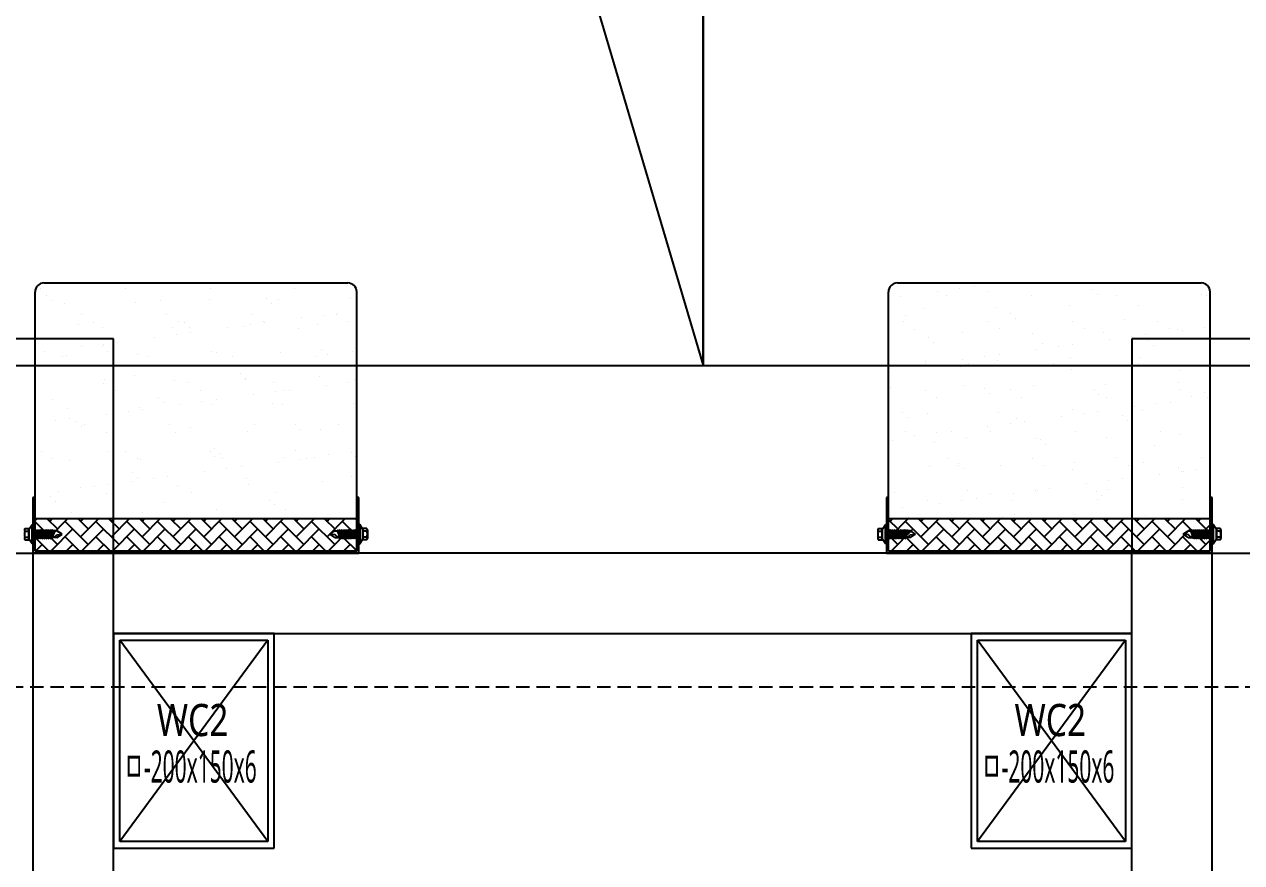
# Model space of a CAD drawing. Header units: millimetres. Extents: x 13515 to 183937, y -33900 to -660.
# Drawn here: x 120909.35 to 120927.12, y -19623.34 to -19611.1 of the extents above; entities that cross this region are included whole.
import ezdxf
from ezdxf.enums import TextEntityAlignment as Align

# ---------------------------------------------------------------- set-up
doc = ezdxf.new("R2010")
doc.units = ezdxf.units.MM
doc.header["$LTSCALE"] = 100
doc.header["$MEASUREMENT"] = 0
doc.header["$PDSIZE"] = -10
doc.linetypes.add('HIDDEN2', pattern=[0.1875, 0.125, -0.0625])
doc.layers.get('0').update_dxf_attribs({"linetype": 'CONTINUOUS'})
doc.layers.get('Defpoints').update_dxf_attribs({"color": 171, "linetype": 'CONTINUOUS'})
for name, color, linetype in [('ELE7 (0.07)', 8, 'CONTINUOUS'), ('ELE9', 9, 'CONTINUOUS'), ('FIN(패널-T75 글라스울)', 6, 'CONTINUOUS'), ('h COLUMN', 252, 'CONTINUOUS'), ('OVERHEAD DOOR - ELE', 9, 'CONTINUOUS'), ('OVERHEAD DOOR - ETC', 252, 'CONTINUOUS'), ('주차-화물', 251, 'CONTINUOUS')]:
    doc.layers.add(name, color=color, linetype=linetype)
doc.styles.add('TE', font='malgun_0.ttf')

# ---------------------------------------------------------------- blocks, each defined once
blk = doc.blocks.new('*U142')
at = {"color": 0, "linetype": 'ByBlock'}
for p, q in [((100, 75), (-100, 75)), ((-100, 75), (-100, -75)), ((-94, 69), (94, 69)), ((-94, -69), (-94, 69)), ((94, 69), (94, -69)), ((100, -75), (100, 75)), ((-100, -75), (100, -75)), ((94, -69), (-94, -69))]:
    blk.add_line(p, q, dxfattribs=at)
at = {"layer": 'Defpoints'}
blk.add_point((0, 0), dxfattribs=at)
blk = doc.blocks.new('WC2')
at = {"layer": 'h COLUMN', "ltscale": 0.1}
for p, q in [((69, -94), (-69, 94)), ((69, 94), (-69, -94))]:
    blk.add_line(p, q, dxfattribs=at)
at = {"layer": 'h COLUMN', "ltscale": 0.1, "rotation": 90}
blk.add_blockref('*U142', (0, 0), dxfattribs=at)
at = {"layer": 'Defpoints', "style": 'TE'}
for s, width, p in [('WC2', 0.8, (-34.4, 19.4)), ('ㅁ-200x150x6', 0.5, (-65.3, -24))]:
    blk.add_text(s, height=30, dxfattribs=dict(at, width=width)).set_placement(p, align=Align.MIDDLE_LEFT)
blk = doc.blocks.new('지상1층 WC 배치')
at = {"ltscale": 10000}
for p in [(163100, -26650), (163900, -26650)]:
    blk.add_blockref('WC2', p, dxfattribs=at)
blk = doc.blocks.new('A$C9dd89177')
at = {"layer": '주차-화물', "ltscale": 0.1}
blk.add_lwpolyline([(0, 0), (11000, 0), (11000, 3250), (0, 3250), (0, 0), (11000, 3250)], dxfattribs=at)
blk = doc.blocks.new('A$Ca9da7916')
at = {"layer": 'ELE7 (0.07)', "ltscale": 0.002}
for p, q in [((227, 4275), (227, 6725)), ((227, 875), (227, 3325))]:
    blk.add_line(p, q, dxfattribs=at)
at = {"layer": 'FIN(패널-T75 글라스울)'}
for p, q in [((702, 4275), (227, 4275)), ((302, 3325), (302, 4275)), ((702, 3325), (227, 3325))]:
    blk.add_line(p, q, dxfattribs=at)
blk.add_lwpolyline([(702, 4350), (227, 4350), (227, 3250), (702, 3250)], dxfattribs=at)
at = {"layer": 'OVERHEAD DOOR - ELE', "ltscale": 0.002}
for p, q in [((27, 6725), (27, 4275)), ((27, 4275), (227, 4275)), ((27, 3325), (27, 875)), ((227, 3325), (27, 3325))]:
    blk.add_line(p, q, dxfattribs=at)
at = {"layer": 'OVERHEAD DOOR - ETC', "ltscale": 0.002}
for p, q in [((227, 4350), (175, 4350)), ((175, 4350), (175, 4348)), ((227, 4046), (227, 4350)), ((-13.9, 4339.6), (-13.9, 4339.6)), ((-13.6, 4344.7), (-13.6, 4344.7)), ((-5, 4347.9), (-5, 4347.9)), ((16.2, 4343.1), (16.2, 4343.1)), ((76.7, 4342.5), (76.7, 4342.5)), ((81, 4347.2), (81, 4347.2)), ((81.6, 4345.9), (81.6, 4345.9)), ((138, 4340.1), (138, 4340.1)), ((175, 4348), (225, 4348)), ((195, 4334.6), (204.4, 4344.1)), ((195, 4339.1), (197.3, 4336.9)), ((197.3, 4322.5), (218.8, 4344.1)), ((200.5, 4348), (211.6, 4336.9)), ((214.9, 4348), (225, 4337.9)), ((225, 4348), (225, 4048)), ((81.3, 4330.3), (81.3, 4330.3)), ((148.8, 4334.8), (148.8, 4334.8)), ((204.4, 4329.7), (225, 4309.1)), ((211.6, 4322.5), (225, 4335.9)), ((218.8, 4329.7), (225, 4323.5)), ((18.5, 4317.2), (18.5, 4317.2)), ((18.9, 4322.5), (18.9, 4322.5)), ((56.4, 4320.4), (56.4, 4320.4)), ((67.5, 4318.8), (67.5, 4318.8)), ((74.4, 4319.6), (74.4, 4319.6)), ((116.4, 4320.4), (116.4, 4320.4)), ((146.7, 4318.2), (146.7, 4318.2)), ((150.5, 4321.6), (150.5, 4321.6)), ((151, 4322.9), (151, 4322.9)), ((165.4, 4322), (165.4, 4322)), ((177.1, 4322), (177.1, 4322)), ((195, 4324.8), (211.6, 4308.1)), ((195, 4305.9), (204.4, 4315.3)), ((197.3, 4293.8), (218.8, 4315.3)), ((17.7, 4309.8), (17.7, 4309.8)), ((86.1, 4311.4), (86.1, 4311.4)), ((195, 4310.4), (197.3, 4308.1)), ((211.6, 4293.8), (225, 4307.1)), ((10.8, 4299), (10.8, 4299)), ((33.2, 4295.1), (33.2, 4295.1)), ((87.8, 4298.2), (87.8, 4298.2)), ((113.5, 4301.5), (113.5, 4301.5)), ((126.4, 4296.1), (126.4, 4296.1)), ((153.2, 4300.9), (153.2, 4300.9)), ((195, 4296), (211.6, 4279.4)), ((204.4, 4301), (225, 4280.4)), ((218.8, 4301), (225, 4294.8)), ((-4.1, 4281.4), (-4.1, 4281.4)), ((23.4, 4288), (23.4, 4288)), ((29, 4290.4), (29, 4290.4)), ((44.8, 4283), (44.8, 4283)), ((49.9, 4281), (49.9, 4281)), ((93.8, 4284.6), (93.8, 4284.6)), ((142.7, 4286.2), (142.7, 4286.2)), ((191.6, 4287.8), (191.6, 4287.8)), ((195, 4277.1), (204.4, 4286.6)), ((195, 4281.7), (197.3, 4279.4)), ((197.3, 4265), (218.8, 4286.6)), ((25.2, 4274.7), (25.2, 4274.7)), ((90.6, 4277.5), (90.6, 4277.5)), ((103.2, 4270.8), (103.2, 4270.8)), ((145, 4271.7), (145, 4271.7)), ((204.4, 4272.2), (225, 4251.7)), ((211.6, 4265), (225, 4278.4)), ((218.8, 4272.2), (225, 4266)), ((-13.7, 4260.5), (-13.7, 4260.5)), ((8.7, 4268.3), (8.7, 4268.3)), ((99, 4266.1), (99, 4266.1)), ((138.2, 4261), (138.2, 4261)), ((157.8, 4266.4), (157.8, 4266.4)), ((195, 4267.3), (211.6, 4250.7)), ((195, 4248.4), (204.4, 4257.8)), ((197.3, 4236.3), (218.8, 4257.8)), ((21, 4248.6), (21, 4248.6)), ((27.9, 4254.1), (27.9, 4254.1)), ((69.9, 4250.2), (69.9, 4250.2)), ((81.4, 4251.2), (81.4, 4251.2)), ((118.9, 4251.8), (118.9, 4251.8)), ((159.5, 4253.2), (159.5, 4253.2)), ((167.8, 4253.4), (167.8, 4253.4)), ((173.2, 4246.5), (173.2, 4246.5)), ((195, 4252.9), (197.3, 4250.7)), ((211.6, 4236.3), (225, 4249.7)), ((-18.7, 4238.4), (-18.7, 4238.4)), ((-14.5, 4243), (-14.5, 4243)), ((74.6, 4240.5), (74.6, 4240.5)), ((78.7, 4244), (78.7, 4244)), ((95.1, 4243), (95.1, 4243)), ((169, 4241.8), (169, 4241.8)), ((177.2, 4242.9), (177.2, 4242.9)), ((195, 4238.6), (211.6, 4221.9)), ((204.4, 4243.5), (225, 4222.9)), ((218.8, 4243.5), (225, 4237.3)), ((17.8, 4230.7), (17.8, 4230.7)), ((96.9, 4229.8), (96.9, 4229.8)), ((162.3, 4232.6), (162.3, 4232.6)), ((195, 4219.7), (204.4, 4229.1)), ((195, 4224.2), (197.3, 4221.9)), ((197.3, 4207.6), (218.8, 4229.1)), ((-4.4, 4216.4), (-4.4, 4216.4)), ((11, 4219.9), (11, 4219.9)), ((32.4, 4219.6), (32.4, 4219.6)), ((44.5, 4218), (44.5, 4218)), ((51.3, 4214.1), (51.3, 4214.1)), ((55.5, 4218.7), (55.5, 4218.7)), ((93.4, 4219.6), (93.4, 4219.6)), ((113.6, 4222.4), (113.6, 4222.4)), ((142.4, 4221.2), (142.4, 4221.2)), ((148.7, 4219.7), (148.7, 4219.7)), ((191.3, 4222.8), (191.3, 4222.8)), ((204.4, 4214.7), (225, 4194.2)), ((211.6, 4207.6), (225, 4220.9)), ((218.8, 4214.7), (225, 4208.6)), ((34.2, 4206.4), (34.2, 4206.4)), ((50, 4201.9), (50, 4201.9)), ((99.6, 4209.1), (99.6, 4209.1)), ((195, 4209.8), (211.6, 4193.2)), ((31, 4192), (31, 4192)), ((121.2, 4189.8), (121.2, 4189.8)), ((125.5, 4194.4), (125.5, 4194.4)), ((145.2, 4192.6), (145.2, 4192.6)), ((166.8, 4198.1), (166.8, 4198.1)), ((195, 4190.9), (204.4, 4200.4)), ((195, 4195.5), (197.3, 4193.2)), ((197.3, 4178.8), (218.8, 4200.4)), ((211.6, 4178.8), (225, 4192.2)), ((-13.6, 4181.4), (-13.6, 4181.4)), ((21.8, 4182.1), (21.8, 4182.1)), ((36.9, 4185.7), (36.9, 4185.7)), ((70.8, 4183.7), (70.8, 4183.7)), ((119.7, 4185.3), (119.7, 4185.3)), ((138.3, 4181.9), (138.3, 4181.9)), ((168.5, 4184.8), (168.5, 4184.8)), ((168.7, 4186.9), (168.7, 4186.9)), ((195, 4181.1), (211.6, 4164.5)), ((204.4, 4186), (225, 4165.5)), ((218.8, 4186), (225, 4179.8)), ((81.6, 4172.1), (81.6, 4172.1)), ((101, 4167.7), (101, 4167.7)), ((104.1, 4174.6), (104.1, 4174.6)), ((195, 4162.2), (204.4, 4171.6)), ((197.3, 4150.1), (218.8, 4171.6)), ((3.5, 4162), (3.5, 4162)), ((7.8, 4166.7), (7.8, 4166.7)), ((74.7, 4161.4), (74.7, 4161.4)), ((105.9, 4161.4), (105.9, 4161.4)), ((171.3, 4164.2), (171.3, 4164.2)), ((177.4, 4163.8), (177.4, 4163.8)), ((191.2, 4165.5), (191.2, 4165.5)), ((195, 4166.7), (197.3, 4164.5)), ((204.4, 4157.3), (225, 4136.7)), ((211.6, 4150.1), (225, 4163.5)), ((218.8, 4157.3), (225, 4151.1)), ((-2, 4147.8), (-2, 4147.8)), ((17.9, 4151.6), (17.9, 4151.6)), ((41.4, 4151.2), (41.4, 4151.2)), ((47, 4149.4), (47, 4149.4)), ((95.9, 4151), (95.9, 4151)), ((144.9, 4152.6), (144.9, 4152.6)), ((193.8, 4154.2), (193.8, 4154.2)), ((195, 4152.3), (211.6, 4135.7)), ((-16.7, 4139.9), (-16.7, 4139.9)), ((11.1, 4140.8), (11.1, 4140.8)), ((43.2, 4138), (43.2, 4138)), ((73.5, 4137.7), (73.5, 4137.7)), ((77.8, 4142.4), (77.8, 4142.4)), ((108.6, 4140.8), (108.6, 4140.8)), ((113.8, 4143.3), (113.8, 4143.3)), ((171, 4143.4), (171, 4143.4)), ((195, 4133.5), (204.4, 4142.9)), ((195, 4138), (197.3, 4135.7)), ((197.3, 4121.3), (218.8, 4142.9)), ((211.6, 4121.3), (225, 4134.7)), ((-21.3, 4127.8), (-21.3, 4127.8)), ((50.2, 4122.8), (50.2, 4122.8)), ((168.4, 4122), (168.4, 4122)), ((175.8, 4129.7), (175.8, 4129.7)), ((195, 4123.6), (211.6, 4107)), ((204.4, 4128.5), (225, 4108)), ((218.8, 4128.5), (225, 4122.3)), ((-19.5, 4114.6), (-19.5, 4114.6)), ((21.5, 4117.2), (21.5, 4117.2)), ((45.9, 4117.4), (45.9, 4117.4)), ((53.3, 4115.6), (53.3, 4115.6)), ((70.5, 4118.8), (70.5, 4118.8)), ((119.4, 4120.4), (119.4, 4120.4)), ((143.5, 4113.4), (143.5, 4113.4)), ((145.3, 4113.5), (145.3, 4113.5)), ((147.8, 4118.1), (147.8, 4118.1)), ((177.5, 4116.5), (177.5, 4116.5)), ((195, 4104.7), (204.4, 4114.2)), ((197.3, 4092.6), (218.8, 4114.2)), ((-13.4, 4102.3), (-13.4, 4102.3)), ((113.1, 4106.3), (113.1, 4106.3)), ((138.5, 4102.8), (138.5, 4102.8)), ((195, 4109.2), (197.3, 4107)), ((204.4, 4099.8), (225, 4079.2)), ((211.6, 4092.6), (225, 4106)), ((218.8, 4099.8), (225, 4093.6)), ((-16.8, 4093.9), (-16.8, 4093.9)), ((30.1, 4090.3), (30.1, 4090.3)), ((81.7, 4093), (81.7, 4093)), ((114.9, 4093), (114.9, 4093)), ((123.3, 4091.3), (123.3, 4091.3)), ((180.3, 4095.8), (180.3, 4095.8)), ((194.6, 4087.7), (194.6, 4087.7)), ((195, 4094.9), (211.6, 4078.2)), ((-1.1, 4081.3), (-1.1, 4081.3)), ((25.8, 4085.6), (25.8, 4085.6)), ((47.8, 4082.9), (47.8, 4082.9)), ((50.4, 4082.9), (50.4, 4082.9)), ((74.9, 4082.3), (74.9, 4082.3)), ((96.8, 4084.5), (96.8, 4084.5)), ((145.7, 4086.1), (145.7, 4086.1)), ((177.5, 4084.7), (177.5, 4084.7)), ((195, 4076), (204.4, 4085.4)), ((195, 4080.5), (197.3, 4078.2)), ((197.3, 4063.9), (218.8, 4085.4)), ((211.6, 4063.9), (225, 4077.2)), ((18.1, 4072.5), (18.1, 4072.5)), ((52.2, 4069.6), (52.2, 4069.6)), ((100.1, 4066), (100.1, 4066)), ((117.6, 4072.4), (117.6, 4072.4)), ((193.3, 4067), (193.3, 4067)), ((195, 4066.1), (211.6, 4049.5)), ((204.4, 4071.1), (225, 4050.5)), ((218.8, 4071.1), (225, 4064.9)), ((-12.2, 4059.4), (-12.2, 4059.4)), ((5.6, 4063.5), (5.6, 4063.5)), ((11.3, 4061.7), (11.3, 4061.7)), ((95.8, 4061.4), (95.8, 4061.4)), ((113.9, 4064.2), (113.9, 4064.2)), ((184.8, 4061.3), (184.8, 4061.3)), ((195.8, 4048), (204.4, 4056.7)), ((210.1, 4048), (218.8, 4056.7)), ((24, 4048.6), (24, 4048.6)), ((54.9, 4049), (54.9, 4049)), ((72.9, 4050.2), (72.9, 4050.2)), ((121.9, 4051.8), (121.9, 4051.8)), ((170.8, 4053.4), (170.8, 4053.4)), ((175, 4048), (175, 4046)), ((225, 4048), (175, 4048)), ((175, 4046), (227, 4046)), ((186.5, 4048.1), (186.5, 4048.1)), ((195, 4051.8), (197.3, 4049.5)), ((224.5, 4048), (225, 4048.5)), ((227, 3554), (175, 3554)), ((175, 3554), (175, 3552)), ((227, 3250), (227, 3554)), ((-10.2, 3546), (-10.2, 3546)), ((11.1, 3543.7), (11.1, 3543.7)), ((38.8, 3547.6), (38.8, 3547.6)), ((64.9, 3549.5), (64.9, 3549.5)), ((67.6, 3544.3), (67.6, 3544.3)), ((87.7, 3549.2), (87.7, 3549.2)), ((133, 3547.1), (133, 3547.1)), ((136.6, 3550.8), (136.6, 3550.8)), ((155.1, 3547.4), (155.1, 3547.4)), ((175, 3552), (225, 3552)), ((195, 3550.8), (196.2, 3552)), ((197.3, 3538.7), (210.6, 3552)), ((204.4, 3545.9), (225, 3525.3)), ((211.6, 3538.7), (224.9, 3552)), ((218.8, 3545.9), (225, 3539.7)), ((225, 3552), (225, 3252)), ((3.1, 3534.2), (3.1, 3534.2)), ((4.2, 3532.9), (4.2, 3532.9)), ((106.9, 3535.4), (106.9, 3535.4)), ((195, 3540.9), (211.6, 3524.3)), ((195, 3522.1), (204.4, 3531.5)), ((197.3, 3509.9), (218.8, 3531.5)), ((4.9, 3520.9), (4.9, 3520.9)), ((41.7, 3524.3), (41.7, 3524.3)), ((70.3, 3523.7), (70.3, 3523.7)), ((134.8, 3525.3), (134.8, 3525.3)), ((160.1, 3520.1), (160.1, 3520.1)), ((195, 3526.6), (197.3, 3524.3)), ((211.6, 3509.9), (225, 3523.3)), ((13.3, 3515.3), (13.3, 3515.3)), ((37.4, 3519.6), (37.4, 3519.6)), ((43.3, 3514.9), (43.3, 3514.9)), ((62.3, 3516.9), (62.3, 3516.9)), ((111.2, 3518.5), (111.2, 3518.5)), ((137.5, 3512.6), (137.5, 3512.6)), ((195, 3512.2), (211.6, 3495.6)), ((204.4, 3517.1), (225, 3496.6)), ((218.8, 3517.1), (225, 3510.9)), ((7.6, 3500.3), (7.6, 3500.3)), ((17.1, 3497.5), (17.1, 3497.5)), ((111.7, 3500), (111.7, 3500)), ((138.4, 3505.6), (138.4, 3505.6)), ((139.2, 3499.4), (139.2, 3499.4)), ((195, 3493.3), (204.4, 3502.8)), ((195, 3497.8), (197.3, 3495.6)), ((197.3, 3481.2), (218.8, 3502.8)), ((-20.3, 3494.4), (-20.3, 3494.4)), ((74.8, 3489.2), (74.8, 3489.2)), ((107.4, 3495.3), (107.4, 3495.3)), ((131.6, 3494.9), (131.6, 3494.9)), ((186.4, 3485.9), (186.4, 3485.9)), ((204.4, 3488.4), (225, 3467.8)), ((211.6, 3481.2), (225, 3494.6)), ((218.8, 3488.4), (225, 3482.2)), ((-9.3, 3479.5), (-9.3, 3479.5)), ((39.6, 3481.1), (39.6, 3481.1)), ((74.8, 3485.1), (74.8, 3485.1)), ((76.6, 3476), (76.6, 3476)), ((88.6, 3482.7), (88.6, 3482.7)), ((137.5, 3484.3), (137.5, 3484.3)), ((142, 3478.7), (142, 3478.7)), ((170.6, 3476.8), (170.6, 3476.8)), ((181.7, 3475.7), (181.7, 3475.7)), ((195, 3483.5), (211.6, 3466.8)), ((-10.3, 3467.5), (-10.3, 3467.5)), ((-6, 3472.2), (-6, 3472.2)), ((11.2, 3464.6), (11.2, 3464.6)), ((12.1, 3465.8), (12.1, 3465.8)), ((68, 3474.4), (68, 3474.4)), ((87.1, 3473.2), (87.1, 3473.2)), ((177.4, 3471), (177.4, 3471)), ((195, 3464.6), (204.4, 3474)), ((195, 3469.1), (197.3, 3466.8)), ((197.3, 3452.5), (218.8, 3474)), ((211.6, 3452.5), (225, 3465.8)), ((4.4, 3453.8), (4.4, 3453.8)), ((13.9, 3452.6), (13.9, 3452.6)), ((79.3, 3455.3), (79.3, 3455.3)), ((107, 3456.3), (107, 3456.3)), ((195, 3454.7), (211.6, 3438.1)), ((204.4, 3459.7), (225, 3439.1)), ((218.8, 3459.7), (225, 3453.5)), ((15.8, 3446.7), (15.8, 3446.7)), ((59.7, 3443.2), (59.7, 3443.2)), ((64, 3447.9), (64, 3447.9)), ((64.7, 3448.3), (64.7, 3448.3)), ((113.7, 3449.9), (113.7, 3449.9)), ((146.5, 3444.2), (146.5, 3444.2)), ((157.1, 3448.9), (157.1, 3448.9)), ((162.6, 3451.5), (162.6, 3451.5)), ((195, 3435.8), (204.4, 3445.3)), ((195, 3440.4), (197.3, 3438.1)), ((197.3, 3423.7), (218.8, 3445.3)), ((16.6, 3431.9), (16.6, 3431.9)), ((43.4, 3435.8), (43.4, 3435.8)), ((148.2, 3431), (148.2, 3431)), ((204.4, 3430.9), (225, 3410.4)), ((211.6, 3423.7), (225, 3437.1)), ((218.8, 3430.9), (225, 3424.7)), ((39.4, 3421.1), (39.4, 3421.1)), ((83.8, 3420.8), (83.8, 3420.8)), ((88.2, 3417.7), (88.2, 3417.7)), ((129.7, 3418.9), (129.7, 3418.9)), ((134, 3423.6), (134, 3423.6)), ((137.2, 3419.3), (137.2, 3419.3)), ((138.5, 3426.5), (138.5, 3426.5)), ((186.1, 3420.9), (186.1, 3420.9)), ((195, 3426), (211.6, 3409.4)), ((-20.2, 3415.3), (-20.2, 3415.3)), ((-9.6, 3414.5), (-9.6, 3414.5)), ((39.3, 3416.1), (39.3, 3416.1)), ((85.6, 3407.6), (85.6, 3407.6)), ((131.7, 3415.8), (131.7, 3415.8)), ((151, 3410.4), (151, 3410.4)), ((195, 3407.1), (204.4, 3416.5)), ((195, 3411.6), (197.3, 3409.4)), ((197.3, 3395), (218.8, 3416.5)), ((211.6, 3395), (225, 3408.4)), ((16.3, 3395.9), (16.3, 3395.9)), ((21.1, 3397.4), (21.1, 3397.4)), ((68.1, 3395.3), (68.1, 3395.3)), ((74.9, 3406), (74.9, 3406)), ((109.4, 3396.8), (109.4, 3396.8)), ((170.8, 3397.7), (170.8, 3397.7)), ((195, 3397.3), (211.6, 3380.6)), ((204.4, 3402.2), (225, 3381.6)), ((218.8, 3402.2), (225, 3396)), ((11.3, 3385.5), (11.3, 3385.5)), ((12, 3391.2), (12, 3391.2)), ((22.9, 3384.2), (22.9, 3384.2)), ((88.3, 3387), (88.3, 3387)), ((163.5, 3385), (163.5, 3385)), ((195, 3378.4), (204.4, 3387.8)), ((197.3, 3366.3), (218.8, 3387.8)), ((4.5, 3374.7), (4.5, 3374.7)), ((16.6, 3380.2), (16.6, 3380.2)), ((65.6, 3381.8), (65.6, 3381.8)), ((107.2, 3377.2), (107.2, 3377.2)), ((114.5, 3383.4), (114.5, 3383.4)), ((155.5, 3375.9), (155.5, 3375.9)), ((179.4, 3372.5), (179.4, 3372.5)), ((195, 3382.9), (197.3, 3380.6)), ((204.4, 3373.4), (225, 3352.9)), ((211.6, 3366.3), (225, 3379.6)), ((218.8, 3373.4), (225, 3367.3)), ((-8.3, 3369.1), (-8.3, 3369.1)), ((25.6, 3363.5), (25.6, 3363.5)), ((82, 3366.9), (82, 3366.9)), ((86.3, 3371.6), (86.3, 3371.6)), ((157.2, 3362.7), (157.2, 3362.7)), ((195, 3368.5), (211.6, 3351.9)), ((43.6, 3356.7), (43.6, 3356.7)), ((92.8, 3352.5), (92.8, 3352.5)), ((139.7, 3350.7), (139.7, 3350.7)), ((188.6, 3352.3), (188.6, 3352.3)), ((195, 3349.6), (204.4, 3359.1)), ((195, 3354.1), (197.3, 3351.9)), ((197.3, 3337.5), (218.8, 3359.1)), ((211.6, 3337.5), (225, 3350.9)), ((-7.2, 3345.9), (-7.2, 3345.9)), ((41.8, 3347.5), (41.8, 3347.5)), ((61.7, 3344.8), (61.7, 3344.8)), ((90.7, 3349.1), (90.7, 3349.1)), ((94.6, 3339.2), (94.6, 3339.2)), ((138.7, 3347.4), (138.7, 3347.4)), ((152, 3342.6), (152, 3342.6)), ((156.3, 3347.3), (156.3, 3347.3)), ((160, 3342), (160, 3342)), ((195, 3339.8), (211.6, 3323.2)), ((204.4, 3344.7), (225, 3324.1)), ((218.8, 3344.7), (225, 3338.5)), ((-20.1, 3336.2), (-20.1, 3336.2)), ((30.1, 3329), (30.1, 3329)), ((75.1, 3326.9), (75.1, 3326.9)), ((131.9, 3336.7), (131.9, 3336.7)), ((195, 3320.9), (204.4, 3330.3)), ((197.3, 3308.8), (218.8, 3330.3)), ((31.9, 3315.8), (31.9, 3315.8)), ((38.6, 3319.5), (38.6, 3319.5)), ((65.3, 3316.9), (65.3, 3316.9)), ((68.3, 3316.2), (68.3, 3316.2)), ((97.3, 3318.6), (97.3, 3318.6)), ((114.2, 3318.5), (114.2, 3318.5)), ((131.7, 3320.5), (131.7, 3320.5)), ((163.2, 3320.1), (163.2, 3320.1)), ((170.9, 3318.6), (170.9, 3318.6)), ((195, 3325.4), (197.3, 3323.2)), ((204.4, 3316), (225, 3295.4)), ((211.6, 3308.8), (225, 3322.2)), ((218.8, 3316), (225, 3309.8)), ((11.5, 3306.4), (11.5, 3306.4)), ((16.3, 3315.3), (16.3, 3315.3)), ((34.3, 3314.8), (34.3, 3314.8)), ((164.5, 3307.5), (164.5, 3307.5)), ((195, 3311), (211.6, 3294.4)), ((4.7, 3295.6), (4.7, 3295.6)), ((14, 3292.7), (14, 3292.7)), ((34.6, 3295.2), (34.6, 3295.2)), ((107.3, 3298.1), (107.3, 3298.1)), ((108.6, 3295.2), (108.6, 3295.2)), ((166.2, 3294.3), (166.2, 3294.3)), ((195, 3292.2), (204.4, 3301.6)), ((195, 3296.7), (197.3, 3294.4)), ((197.3, 3280), (218.8, 3301.6)), ((211.6, 3280), (225, 3293.4)), ((91.6, 3282.6), (91.6, 3282.6)), ((101.8, 3284.1), (101.8, 3284.1)), ((104.3, 3290.5), (104.3, 3290.5)), ((140.5, 3284.2), (140.5, 3284.2)), ((189.4, 3285.8), (189.4, 3285.8)), ((195, 3282.3), (211.6, 3265.7)), ((204.4, 3287.2), (225, 3266.7)), ((218.8, 3287.2), (225, 3281)), ((-6.3, 3279.4), (-6.3, 3279.4)), ((42.6, 3281), (42.6, 3281)), ((43.7, 3277.6), (43.7, 3277.6)), ((103.6, 3270.9), (103.6, 3270.9)), ((169, 3273.6), (169, 3273.6)), ((178.6, 3270.9), (178.6, 3270.9)), ((195, 3263.4), (204.4, 3272.9)), ((197.9, 3252), (218.8, 3272.9)), ((-13.4, 3262.8), (-13.4, 3262.8)), ((-9.1, 3267.4), (-9.1, 3267.4)), ((39.1, 3260.7), (39.1, 3260.7)), ((84, 3268.4), (84, 3268.4)), ((138.8, 3268.3), (138.8, 3268.3)), ((174.3, 3266.2), (174.3, 3266.2)), ((195, 3267.9), (197.3, 3265.7)), ((212.3, 3252), (225, 3264.7)), ((-19.9, 3257.1), (-19.9, 3257.1)), ((132, 3257.6), (132, 3257.6)), ((175, 3252), (175, 3250)), ((225, 3252), (175, 3252)), ((175, 3250), (227, 3250)), ((195, 3253.6), (196.6, 3252)), ((204.4, 3258.5), (210.9, 3252)), ((218.8, 3258.5), (225, 3252.3))]:
    blk.add_line(p, q, dxfattribs=at)
at = {"layer": 'OVERHEAD DOOR - ETC'}
for p, q in [((205, 4353.8), (200.3, 4350.8)), ((218.3, 4350.8), (200.3, 4350.8)), ((200.3, 4350.8), (200.3, 4350)), ((200.3, 4350.8), (218.3, 4350.8)), ((200.3, 4350), (218.3, 4350)), ((204.1, 4357.5), (204.1, 4353.8)), ((204.1, 4353.8), (214.6, 4353.8)), ((213.6, 4353.8), (205, 4353.8)), ((205.2, 4358), (213.4, 4358)), ((205.2, 4347.6), (211.1, 4350)), ((205.2, 4345.8), (213.5, 4349.2)), ((205.2, 4345.8), (213.5, 4349.2)), ((206.2, 4348.4), (206.2, 4350)), ((211.9, 4350), (206.2, 4347.6)), ((206.2, 4348.4), (210, 4350)), ((206.2, 4346.6), (212.5, 4349.2)), ((206.6, 4357.5), (206.6, 4353.8)), ((212, 4357.5), (212, 4353.8)), ((212.5, 4349.2), (212.5, 4350)), ((213.5, 4349.2), (212.5, 4350)), ((212.5, 4349.6), (213.5, 4349.2)), ((213.5, 4349.2), (212.5, 4348.4)), ((212.5, 4349.2), (213.5, 4349.2)), ((218.3, 4350.8), (213.6, 4353.8)), ((214.6, 4357.5), (214.6, 4353.8)), ((218.3, 4350), (218.3, 4350.8)), ((-25, 4339.7), (-25, 4056.3)), ((225, 4348), (-16.7, 4348)), ((195, 4348), (195, 4048)), ((195, 4348), (225, 4348)), ((205.2, 4347.6), (206.2, 4348.4)), ((206.2, 4347.2), (205.2, 4347.6)), ((205.2, 4347.6), (206.2, 4346.8)), ((206.2, 4347.6), (205.2, 4347.6)), ((205.2, 4343.9), (213.5, 4347.4)), ((205.2, 4343.9), (213.5, 4347.4)), ((205.2, 4345.8), (206.2, 4346.6)), ((206.2, 4345.4), (205.2, 4345.8)), ((205.2, 4345.8), (206.2, 4345)), ((206.2, 4345.8), (205.2, 4345.8)), ((205.2, 4342.1), (213.5, 4345.5)), ((205.2, 4342.1), (213.5, 4345.5)), ((205.2, 4343.9), (206.2, 4344.7)), ((206.2, 4343.5), (205.2, 4343.9)), ((205.2, 4343.9), (206.2, 4343.1)), ((206.2, 4343.9), (205.2, 4343.9)), ((205.2, 4340.3), (213.5, 4343.7)), ((205.2, 4340.3), (213.5, 4343.7)), ((205.2, 4342.1), (206.2, 4342.9)), ((206.2, 4341.7), (205.2, 4342.1)), ((205.2, 4342.1), (206.2, 4341.3)), ((206.2, 4342.1), (205.2, 4342.1)), ((205.2, 4338.4), (213.5, 4341.9)), ((205.2, 4338.4), (213.5, 4341.9)), ((205.2, 4340.3), (206.2, 4341.1)), ((206.2, 4339.9), (205.2, 4340.3)), ((205.2, 4340.3), (206.2, 4339.5)), ((206.2, 4340.3), (205.2, 4340.3)), ((205.2, 4336.6), (213.5, 4340)), ((205.2, 4336.6), (213.5, 4340)), ((205.2, 4338.4), (206.2, 4339.2)), ((206.2, 4338), (205.2, 4338.4)), ((205.2, 4338.4), (206.2, 4337.6)), ((206.2, 4338.4), (205.2, 4338.4)), ((205.2, 4334.8), (213.5, 4338.2)), ((205.2, 4334.8), (213.5, 4338.2)), ((205.2, 4336.6), (206.2, 4337.4)), ((212.5, 4348.4), (206.2, 4345.8)), ((206.2, 4346.6), (206.2, 4347.6)), ((206.2, 4344.7), (212.5, 4347.4)), ((212.5, 4346.5), (206.2, 4343.9)), ((206.2, 4344.7), (206.2, 4345.8)), ((206.2, 4342.9), (212.5, 4345.5)), ((212.5, 4344.7), (206.2, 4342.1)), ((206.2, 4342.9), (206.2, 4343.9)), ((206.2, 4341.1), (212.5, 4343.7)), ((212.5, 4342.9), (206.2, 4340.3)), ((206.2, 4341.1), (206.2, 4342.1)), ((206.2, 4339.2), (212.5, 4341.9)), ((212.5, 4341), (206.2, 4338.4)), ((206.2, 4339.2), (206.2, 4340.3)), ((206.2, 4337.4), (212.5, 4340)), ((212.5, 4339.2), (206.2, 4336.6)), ((206.2, 4337.4), (206.2, 4338.4)), ((206.2, 4335.6), (212.5, 4338.2)), ((212.5, 4337.4), (206.2, 4334.8)), ((212.5, 4347.4), (212.5, 4348.4)), ((213.5, 4347.4), (212.5, 4348.2)), ((212.5, 4347.8), (213.5, 4347.4)), ((213.5, 4347.4), (212.5, 4346.5)), ((212.5, 4347.4), (213.5, 4347.4)), ((212.5, 4345.5), (212.5, 4346.5)), ((213.5, 4345.5), (212.5, 4346.3)), ((212.5, 4345.9), (213.5, 4345.5)), ((213.5, 4345.5), (212.5, 4344.7)), ((212.5, 4345.5), (213.5, 4345.5)), ((212.5, 4343.7), (212.5, 4344.7)), ((213.5, 4343.7), (212.5, 4344.5)), ((212.5, 4344.1), (213.5, 4343.7)), ((213.5, 4343.7), (212.5, 4342.9)), ((212.5, 4343.7), (213.5, 4343.7)), ((212.5, 4341.9), (212.5, 4342.9)), ((213.5, 4341.9), (212.5, 4342.7)), ((212.5, 4342.3), (213.5, 4341.9)), ((213.5, 4341.9), (212.5, 4341)), ((212.5, 4341.9), (213.5, 4341.9)), ((212.5, 4340), (212.5, 4341)), ((213.5, 4340), (212.5, 4340.8)), ((212.5, 4340.4), (213.5, 4340)), ((213.5, 4340), (212.5, 4339.2)), ((212.5, 4340), (213.5, 4340)), ((212.5, 4338.2), (212.5, 4339.2)), ((213.5, 4338.2), (212.5, 4339)), ((212.5, 4338.6), (213.5, 4338.2)), ((213.5, 4338.2), (212.5, 4337.4)), ((212.5, 4338.2), (213.5, 4338.2)), ((212.5, 4336.4), (212.5, 4337.4)), ((225, 4348), (225, 4048)), ((206.2, 4336.2), (205.2, 4336.6)), ((205.2, 4336.6), (206.2, 4335.8)), ((206.2, 4336.6), (205.2, 4336.6)), ((205.2, 4332.9), (213.5, 4336.4)), ((205.2, 4332.9), (213.5, 4336.4)), ((205.2, 4334.8), (206.2, 4335.6)), ((206.2, 4334.4), (205.2, 4334.8)), ((205.2, 4334.8), (206.2, 4334)), ((206.2, 4334.8), (205.2, 4334.8)), ((205.2, 4331.1), (213.5, 4334.5)), ((205.2, 4331.1), (213.5, 4334.5)), ((205.2, 4332.9), (206.2, 4333.7)), ((206.2, 4332.5), (205.2, 4332.9)), ((205.2, 4332.9), (206.2, 4332.1)), ((206.2, 4332.9), (205.2, 4332.9)), ((205.2, 4331.1), (206.2, 4331.9)), ((206.2, 4330.7), (205.2, 4331.1)), ((205.2, 4331.1), (206.2, 4330.3)), ((206.2, 4331.1), (205.2, 4331.1)), ((206.2, 4335.6), (206.2, 4336.6)), ((206.2, 4333.7), (212.5, 4336.4)), ((212.5, 4335.5), (206.2, 4332.9)), ((206.2, 4333.7), (206.2, 4334.8)), ((206.2, 4331.9), (212.5, 4334.5)), ((212.5, 4333.7), (206.2, 4331.1)), ((206.2, 4331.9), (206.2, 4332.9)), ((206.2, 4329.7), (210.4, 4331.5)), ((206.2, 4327.6), (206.2, 4331.1)), ((209.3, 4322.8), (206.2, 4327.6)), ((210, 4327.8), (209.3, 4322.8)), ((212.5, 4327.6), (209.3, 4322.8)), ((212.5, 4330.3), (210, 4327.8)), ((210.4, 4331.4), (213.5, 4332.7)), ((210.4, 4331.4), (213.5, 4332.7)), ((210.4, 4331.4), (211.4, 4332.3)), ((210.4, 4331.5), (212.5, 4330.3)), ((211.4, 4331.4), (210.4, 4331.4)), ((211.4, 4332.3), (212.5, 4332.7)), ((212.5, 4331.9), (211.4, 4331.4)), ((213.5, 4336.4), (212.5, 4337.2)), ((212.5, 4336.8), (213.5, 4336.4)), ((213.5, 4336.4), (212.5, 4335.5)), ((212.5, 4336.4), (213.5, 4336.4)), ((212.5, 4334.5), (212.5, 4335.5)), ((213.5, 4334.5), (212.5, 4335.3)), ((212.5, 4334.9), (213.5, 4334.5)), ((213.5, 4334.5), (212.5, 4333.7)), ((212.5, 4334.5), (213.5, 4334.5)), ((212.5, 4332.7), (212.5, 4333.7)), ((213.5, 4332.7), (212.5, 4333.5)), ((212.5, 4333.1), (213.5, 4332.7)), ((213.5, 4332.7), (212.5, 4331.9)), ((212.5, 4332.7), (213.5, 4332.7)), ((212.5, 4327.6), (212.5, 4331.9)), ((205.2, 4064.9), (206.2, 4065.7)), ((206.2, 4065.3), (205.2, 4064.9)), ((205.2, 4064.9), (213.5, 4061.5)), ((205.2, 4064.9), (213.5, 4061.5)), ((206.2, 4064.9), (205.2, 4064.9)), ((205.2, 4064.9), (206.2, 4064.1)), ((209.3, 4073.2), (206.2, 4068.4)), ((206.2, 4068.4), (206.2, 4064.9)), ((206.2, 4066.3), (210.4, 4064.5)), ((212.5, 4062.3), (206.2, 4064.9)), ((212.5, 4068.4), (209.3, 4073.2)), ((210, 4068.2), (209.3, 4073.2)), ((212.5, 4065.7), (210, 4068.2)), ((210.4, 4064.5), (212.5, 4065.7)), ((212.5, 4068.4), (212.5, 4064.1)), ((205.2, 4063.1), (206.2, 4063.9)), ((206.2, 4063.5), (205.2, 4063.1)), ((205.2, 4063.1), (213.5, 4059.6)), ((205.2, 4063.1), (213.5, 4059.6)), ((206.2, 4063.1), (205.2, 4063.1)), ((205.2, 4063.1), (206.2, 4062.3)), ((205.2, 4061.2), (206.2, 4062)), ((206.2, 4061.6), (205.2, 4061.2)), ((205.2, 4061.2), (213.5, 4057.8)), ((205.2, 4061.2), (213.5, 4057.8)), ((206.2, 4061.2), (205.2, 4061.2)), ((205.2, 4061.2), (206.2, 4060.4)), ((205.2, 4059.4), (206.2, 4060.2)), ((206.2, 4059.8), (205.2, 4059.4)), ((205.2, 4059.4), (213.5, 4056)), ((205.2, 4059.4), (213.5, 4056)), ((206.2, 4059.4), (205.2, 4059.4)), ((205.2, 4059.4), (206.2, 4058.6)), ((205.2, 4057.6), (206.2, 4058.4)), ((206.2, 4058), (205.2, 4057.6)), ((205.2, 4057.6), (213.5, 4054.1)), ((205.2, 4057.6), (213.5, 4054.1)), ((206.2, 4057.6), (205.2, 4057.6)), ((205.2, 4057.6), (206.2, 4056.8)), ((205.2, 4055.7), (206.2, 4056.5)), ((206.2, 4056.1), (205.2, 4055.7)), ((205.2, 4055.7), (213.5, 4052.3)), ((205.2, 4055.7), (213.5, 4052.3)), ((206.2, 4055.7), (205.2, 4055.7)), ((205.2, 4055.7), (206.2, 4054.9)), ((205.2, 4053.9), (206.2, 4054.7)), ((206.2, 4054.3), (205.2, 4053.9)), ((205.2, 4053.9), (213.5, 4050.5)), ((205.2, 4053.9), (213.5, 4050.5)), ((206.2, 4053.9), (205.2, 4053.9)), ((205.2, 4053.9), (206.2, 4053.1)), ((206.2, 4064.1), (206.2, 4063.1)), ((206.2, 4064.1), (212.5, 4061.5)), ((212.5, 4060.5), (206.2, 4063.1)), ((206.2, 4062.3), (206.2, 4061.2)), ((206.2, 4062.3), (212.5, 4059.6)), ((212.5, 4058.6), (206.2, 4061.2)), ((206.2, 4060.4), (206.2, 4059.4)), ((206.2, 4060.4), (212.5, 4057.8)), ((212.5, 4056.8), (206.2, 4059.4)), ((206.2, 4058.6), (206.2, 4057.6)), ((206.2, 4058.6), (212.5, 4056)), ((212.5, 4055), (206.2, 4057.6)), ((206.2, 4056.8), (206.2, 4055.7)), ((206.2, 4056.8), (212.5, 4054.1)), ((212.5, 4053.1), (206.2, 4055.7)), ((206.2, 4054.9), (206.2, 4053.9)), ((206.2, 4054.9), (212.5, 4052.3)), ((212.5, 4051.3), (206.2, 4053.9)), ((210.4, 4064.6), (213.5, 4063.3)), ((210.4, 4064.6), (213.5, 4063.3)), ((211.4, 4064.6), (210.4, 4064.6)), ((210.4, 4064.6), (211.4, 4063.7)), ((212.5, 4064.1), (211.4, 4064.6)), ((211.4, 4063.7), (212.5, 4063.3)), ((213.5, 4063.3), (212.5, 4064.1)), ((212.5, 4063.3), (212.5, 4062.3)), ((212.5, 4063.3), (213.5, 4063.3)), ((212.5, 4062.9), (213.5, 4063.3)), ((213.5, 4063.3), (212.5, 4062.5)), ((213.5, 4061.5), (212.5, 4062.3)), ((212.5, 4061.5), (212.5, 4060.5)), ((212.5, 4061.1), (213.5, 4061.5)), ((213.5, 4061.5), (212.5, 4060.7)), ((212.5, 4061.5), (213.5, 4061.5)), ((213.5, 4059.6), (212.5, 4060.5)), ((212.5, 4059.6), (212.5, 4058.6)), ((212.5, 4059.2), (213.5, 4059.6)), ((213.5, 4059.6), (212.5, 4058.8)), ((212.5, 4059.6), (213.5, 4059.6)), ((213.5, 4057.8), (212.5, 4058.6)), ((212.5, 4057.8), (212.5, 4056.8)), ((212.5, 4057.8), (213.5, 4057.8)), ((212.5, 4057.4), (213.5, 4057.8)), ((213.5, 4057.8), (212.5, 4057)), ((213.5, 4056), (212.5, 4056.8)), ((212.5, 4056), (212.5, 4055)), ((212.5, 4055.6), (213.5, 4056)), ((213.5, 4056), (212.5, 4055.2)), ((212.5, 4056), (213.5, 4056)), ((213.5, 4054.1), (212.5, 4055)), ((212.5, 4054.1), (212.5, 4053.1)), ((212.5, 4053.7), (213.5, 4054.1)), ((213.5, 4054.1), (212.5, 4053.3)), ((212.5, 4054.1), (213.5, 4054.1)), ((225, 4048), (-16.7, 4048)), ((225, 4048), (195, 4048)), ((200.3, 4045.2), (200.3, 4046)), ((200.3, 4046), (218.3, 4046)), ((218.3, 4045.2), (200.3, 4045.2)), ((205, 4042.2), (200.3, 4045.2)), ((200.3, 4045.2), (218.3, 4045.2)), ((204.1, 4042.2), (214.6, 4042.2)), ((204.1, 4038.5), (204.1, 4042.2)), ((213.6, 4042.2), (205, 4042.2)), ((205.2, 4052.1), (206.2, 4052.9)), ((206.2, 4052.5), (205.2, 4052.1)), ((205.2, 4052.1), (213.5, 4048.6)), ((205.2, 4052.1), (213.5, 4048.6)), ((206.2, 4052.1), (205.2, 4052.1)), ((205.2, 4052.1), (206.2, 4051.3)), ((205.2, 4050.2), (206.2, 4051)), ((206.2, 4050.6), (205.2, 4050.2)), ((205.2, 4050.2), (213.5, 4046.8)), ((205.2, 4050.2), (213.5, 4046.8)), ((206.2, 4050.2), (205.2, 4050.2)), ((205.2, 4050.2), (206.2, 4049.4)), ((205.2, 4048.4), (206.2, 4049.2)), ((206.2, 4048.8), (205.2, 4048.4)), ((205.2, 4048.4), (211.1, 4046)), ((206.2, 4048.4), (205.2, 4048.4)), ((205.2, 4048.4), (206.2, 4047.6)), ((206.2, 4053.1), (206.2, 4052.1)), ((206.2, 4053.1), (212.5, 4050.5)), ((212.5, 4049.5), (206.2, 4052.1)), ((206.2, 4051.3), (206.2, 4050.2)), ((206.2, 4051.3), (212.5, 4048.6)), ((212.5, 4047.6), (206.2, 4050.2)), ((206.2, 4049.4), (206.2, 4048.4)), ((206.2, 4049.4), (212.5, 4046.8)), ((211.9, 4046), (206.2, 4048.4)), ((206.2, 4047.6), (206.2, 4046)), ((206.2, 4047.6), (210, 4046)), ((206.6, 4038.5), (206.6, 4042.2)), ((212, 4038.5), (212, 4042.2)), ((213.5, 4052.3), (212.5, 4053.1)), ((212.5, 4052.3), (212.5, 4051.3)), ((212.5, 4051.9), (213.5, 4052.3)), ((213.5, 4052.3), (212.5, 4051.5)), ((212.5, 4052.3), (213.5, 4052.3)), ((213.5, 4050.5), (212.5, 4051.3)), ((212.5, 4050.5), (212.5, 4049.5)), ((212.5, 4050.1), (213.5, 4050.5)), ((213.5, 4050.5), (212.5, 4049.7)), ((212.5, 4050.5), (213.5, 4050.5)), ((213.5, 4048.6), (212.5, 4049.5)), ((212.5, 4048.6), (212.5, 4047.6)), ((212.5, 4048.2), (213.5, 4048.6)), ((213.5, 4048.6), (212.5, 4047.8)), ((212.5, 4048.6), (213.5, 4048.6)), ((213.5, 4046.8), (212.5, 4047.6)), ((212.5, 4046.8), (212.5, 4046)), ((212.5, 4046.4), (213.5, 4046.8)), ((213.5, 4046.8), (212.5, 4046)), ((212.5, 4046.8), (213.5, 4046.8)), ((218.3, 4045.2), (213.6, 4042.2)), ((214.6, 4038.5), (214.6, 4042.2)), ((218.3, 4046), (218.3, 4045.2)), ((205.2, 4038), (213.4, 4038)), ((205, 3557.8), (200.3, 3554.8)), ((218.3, 3554.8), (200.3, 3554.8)), ((200.3, 3554.8), (200.3, 3554)), ((200.3, 3554.8), (218.3, 3554.8)), ((200.3, 3554), (218.3, 3554)), ((204.1, 3561.5), (204.1, 3557.8)), ((204.1, 3557.8), (214.6, 3557.8)), ((213.6, 3557.8), (205, 3557.8)), ((205.2, 3562), (213.4, 3562)), ((205.2, 3551.6), (211.1, 3554)), ((206.2, 3552.4), (206.2, 3554)), ((211.9, 3554), (206.2, 3551.6)), ((206.2, 3552.4), (210, 3554)), ((206.6, 3561.5), (206.6, 3557.8)), ((212, 3561.5), (212, 3557.8)), ((212.5, 3553.2), (212.5, 3554)), ((213.5, 3553.2), (212.5, 3554)), ((218.3, 3554.8), (213.6, 3557.8)), ((214.6, 3561.5), (214.6, 3557.8)), ((218.3, 3554), (218.3, 3554.8)), ((-25, 3543.7), (-25, 3260.3)), ((225, 3552), (-16.7, 3552)), ((195, 3552), (195, 3252)), ((195, 3552), (225, 3552)), ((205.2, 3549.8), (213.5, 3553.2)), ((205.2, 3549.8), (213.5, 3553.2)), ((205.2, 3551.6), (206.2, 3552.4)), ((206.2, 3551.2), (205.2, 3551.6)), ((205.2, 3551.6), (206.2, 3550.8)), ((206.2, 3551.6), (205.2, 3551.6)), ((205.2, 3547.9), (213.5, 3551.4)), ((205.2, 3547.9), (213.5, 3551.4)), ((205.2, 3549.8), (206.2, 3550.6)), ((206.2, 3549.4), (205.2, 3549.8)), ((205.2, 3549.8), (206.2, 3549)), ((206.2, 3549.8), (205.2, 3549.8)), ((205.2, 3546.1), (213.5, 3549.5)), ((205.2, 3546.1), (213.5, 3549.5)), ((205.2, 3547.9), (206.2, 3548.7)), ((206.2, 3547.5), (205.2, 3547.9)), ((205.2, 3547.9), (206.2, 3547.1)), ((206.2, 3547.9), (205.2, 3547.9)), ((205.2, 3544.3), (213.5, 3547.7)), ((205.2, 3544.3), (213.5, 3547.7)), ((205.2, 3546.1), (206.2, 3546.9)), ((206.2, 3545.7), (205.2, 3546.1)), ((205.2, 3546.1), (206.2, 3545.3)), ((206.2, 3546.1), (205.2, 3546.1)), ((205.2, 3542.4), (213.5, 3545.9)), ((205.2, 3542.4), (213.5, 3545.9)), ((205.2, 3544.3), (206.2, 3545.1)), ((206.2, 3543.9), (205.2, 3544.3)), ((205.2, 3544.3), (206.2, 3543.5)), ((206.2, 3544.3), (205.2, 3544.3)), ((205.2, 3540.6), (213.5, 3544)), ((205.2, 3540.6), (213.5, 3544)), ((205.2, 3542.4), (206.2, 3543.2)), ((206.2, 3550.6), (212.5, 3553.2)), ((212.5, 3552.4), (206.2, 3549.8)), ((206.2, 3550.6), (206.2, 3551.6)), ((206.2, 3548.7), (212.5, 3551.4)), ((212.5, 3550.5), (206.2, 3547.9)), ((206.2, 3548.7), (206.2, 3549.8)), ((206.2, 3546.9), (212.5, 3549.5)), ((212.5, 3548.7), (206.2, 3546.1)), ((206.2, 3546.9), (206.2, 3547.9)), ((206.2, 3545.1), (212.5, 3547.7)), ((212.5, 3546.9), (206.2, 3544.3)), ((206.2, 3545.1), (206.2, 3546.1)), ((206.2, 3543.2), (212.5, 3545.9)), ((212.5, 3545), (206.2, 3542.4)), ((206.2, 3543.2), (206.2, 3544.3)), ((206.2, 3541.4), (212.5, 3544)), ((212.5, 3543.2), (206.2, 3540.6)), ((212.5, 3553.6), (213.5, 3553.2)), ((213.5, 3553.2), (212.5, 3552.4)), ((212.5, 3553.2), (213.5, 3553.2)), ((212.5, 3551.4), (212.5, 3552.4)), ((213.5, 3551.4), (212.5, 3552.2)), ((212.5, 3551.8), (213.5, 3551.4)), ((213.5, 3551.4), (212.5, 3550.5)), ((212.5, 3551.4), (213.5, 3551.4)), ((212.5, 3549.5), (212.5, 3550.5)), ((213.5, 3549.5), (212.5, 3550.3)), ((212.5, 3549.9), (213.5, 3549.5)), ((213.5, 3549.5), (212.5, 3548.7)), ((212.5, 3549.5), (213.5, 3549.5)), ((212.5, 3547.7), (212.5, 3548.7)), ((213.5, 3547.7), (212.5, 3548.5)), ((212.5, 3548.1), (213.5, 3547.7)), ((213.5, 3547.7), (212.5, 3546.9)), ((212.5, 3547.7), (213.5, 3547.7)), ((212.5, 3545.9), (212.5, 3546.9)), ((213.5, 3545.9), (212.5, 3546.7)), ((212.5, 3546.3), (213.5, 3545.9)), ((213.5, 3545.9), (212.5, 3545)), ((212.5, 3545.9), (213.5, 3545.9)), ((212.5, 3544), (212.5, 3545)), ((213.5, 3544), (212.5, 3544.8)), ((212.5, 3544.4), (213.5, 3544)), ((213.5, 3544), (212.5, 3543.2)), ((212.5, 3544), (213.5, 3544)), ((212.5, 3542.2), (212.5, 3543.2)), ((213.5, 3542.2), (212.5, 3543)), ((212.5, 3542.6), (213.5, 3542.2)), ((225, 3552), (225, 3252)), ((206.2, 3542), (205.2, 3542.4)), ((205.2, 3542.4), (206.2, 3541.6)), ((206.2, 3542.4), (205.2, 3542.4)), ((205.2, 3538.8), (213.5, 3542.2)), ((205.2, 3538.8), (213.5, 3542.2)), ((205.2, 3540.6), (206.2, 3541.4)), ((206.2, 3540.2), (205.2, 3540.6)), ((205.2, 3540.6), (206.2, 3539.8)), ((206.2, 3540.6), (205.2, 3540.6)), ((205.2, 3536.9), (213.5, 3540.4)), ((205.2, 3536.9), (213.5, 3540.4)), ((205.2, 3538.8), (206.2, 3539.6)), ((206.2, 3538.4), (205.2, 3538.8)), ((205.2, 3538.8), (206.2, 3538)), ((206.2, 3538.8), (205.2, 3538.8)), ((205.2, 3535.1), (213.5, 3538.5)), ((205.2, 3535.1), (213.5, 3538.5)), ((205.2, 3536.9), (206.2, 3537.7)), ((206.2, 3536.5), (205.2, 3536.9)), ((205.2, 3536.9), (206.2, 3536.1)), ((206.2, 3536.9), (205.2, 3536.9)), ((205.2, 3535.1), (206.2, 3535.9)), ((206.2, 3534.7), (205.2, 3535.1)), ((205.2, 3535.1), (206.2, 3534.3)), ((206.2, 3535.1), (205.2, 3535.1)), ((206.2, 3541.4), (206.2, 3542.4)), ((206.2, 3539.6), (212.5, 3542.2)), ((212.5, 3541.4), (206.2, 3538.8)), ((206.2, 3539.6), (206.2, 3540.6)), ((206.2, 3537.7), (212.5, 3540.4)), ((212.5, 3539.5), (206.2, 3536.9)), ((206.2, 3537.7), (206.2, 3538.8)), ((206.2, 3535.9), (212.5, 3538.5)), ((212.5, 3537.7), (206.2, 3535.1)), ((206.2, 3535.9), (206.2, 3536.9)), ((206.2, 3533.7), (210.4, 3535.5)), ((206.2, 3531.6), (206.2, 3535.1)), ((209.3, 3526.8), (206.2, 3531.6)), ((210, 3531.8), (209.3, 3526.8)), ((212.5, 3531.6), (209.3, 3526.8)), ((212.5, 3534.3), (210, 3531.8)), ((210.4, 3535.4), (213.5, 3536.7)), ((210.4, 3535.4), (213.5, 3536.7)), ((210.4, 3535.4), (211.4, 3536.3)), ((210.4, 3535.5), (212.5, 3534.3)), ((211.4, 3535.4), (210.4, 3535.4)), ((211.4, 3536.3), (212.5, 3536.7)), ((212.5, 3535.9), (211.4, 3535.4)), ((213.5, 3542.2), (212.5, 3541.4)), ((212.5, 3542.2), (213.5, 3542.2)), ((212.5, 3540.4), (212.5, 3541.4)), ((213.5, 3540.4), (212.5, 3541.2)), ((212.5, 3540.8), (213.5, 3540.4)), ((213.5, 3540.4), (212.5, 3539.5)), ((212.5, 3540.4), (213.5, 3540.4)), ((212.5, 3538.5), (212.5, 3539.5)), ((213.5, 3538.5), (212.5, 3539.3)), ((212.5, 3538.9), (213.5, 3538.5)), ((213.5, 3538.5), (212.5, 3537.7)), ((212.5, 3538.5), (213.5, 3538.5)), ((212.5, 3536.7), (212.5, 3537.7)), ((213.5, 3536.7), (212.5, 3537.5)), ((212.5, 3537.1), (213.5, 3536.7)), ((213.5, 3536.7), (212.5, 3535.9)), ((212.5, 3536.7), (213.5, 3536.7)), ((212.5, 3531.6), (212.5, 3535.9)), ((209.3, 3277.2), (206.2, 3272.4)), ((206.2, 3272.4), (206.2, 3268.9)), ((206.2, 3270.3), (210.4, 3268.5)), ((212.5, 3272.4), (209.3, 3277.2)), ((210, 3272.2), (209.3, 3277.2)), ((212.5, 3269.7), (210, 3272.2)), ((212.5, 3272.4), (212.5, 3268.1)), ((205.2, 3268.9), (206.2, 3269.7)), ((206.2, 3269.3), (205.2, 3268.9)), ((205.2, 3268.9), (213.5, 3265.5)), ((205.2, 3268.9), (213.5, 3265.5)), ((206.2, 3268.9), (205.2, 3268.9)), ((205.2, 3268.9), (206.2, 3268.1)), ((205.2, 3267.1), (206.2, 3267.9)), ((206.2, 3267.5), (205.2, 3267.1)), ((205.2, 3267.1), (213.5, 3263.6)), ((205.2, 3267.1), (213.5, 3263.6)), ((206.2, 3267.1), (205.2, 3267.1)), ((205.2, 3267.1), (206.2, 3266.3)), ((205.2, 3265.2), (206.2, 3266)), ((206.2, 3265.6), (205.2, 3265.2)), ((205.2, 3265.2), (213.5, 3261.8)), ((205.2, 3265.2), (213.5, 3261.8)), ((206.2, 3265.2), (205.2, 3265.2)), ((205.2, 3265.2), (206.2, 3264.4)), ((205.2, 3263.4), (206.2, 3264.2)), ((206.2, 3263.8), (205.2, 3263.4)), ((205.2, 3263.4), (213.5, 3260)), ((205.2, 3263.4), (213.5, 3260)), ((206.2, 3263.4), (205.2, 3263.4)), ((205.2, 3263.4), (206.2, 3262.6)), ((205.2, 3261.6), (206.2, 3262.4)), ((206.2, 3262), (205.2, 3261.6)), ((205.2, 3261.6), (213.5, 3258.1)), ((205.2, 3261.6), (213.5, 3258.1)), ((206.2, 3261.6), (205.2, 3261.6)), ((205.2, 3261.6), (206.2, 3260.8)), ((205.2, 3259.7), (206.2, 3260.5)), ((206.2, 3260.1), (205.2, 3259.7)), ((205.2, 3259.7), (213.5, 3256.3)), ((205.2, 3259.7), (213.5, 3256.3)), ((206.2, 3259.7), (205.2, 3259.7)), ((205.2, 3259.7), (206.2, 3258.9)), ((205.2, 3257.9), (206.2, 3258.7)), ((212.5, 3266.3), (206.2, 3268.9)), ((206.2, 3268.1), (206.2, 3267.1)), ((206.2, 3268.1), (212.5, 3265.5)), ((212.5, 3264.5), (206.2, 3267.1)), ((206.2, 3266.3), (206.2, 3265.2)), ((206.2, 3266.3), (212.5, 3263.6)), ((212.5, 3262.6), (206.2, 3265.2)), ((206.2, 3264.4), (206.2, 3263.4)), ((206.2, 3264.4), (212.5, 3261.8)), ((212.5, 3260.8), (206.2, 3263.4)), ((206.2, 3262.6), (206.2, 3261.6)), ((206.2, 3262.6), (212.5, 3260)), ((212.5, 3259), (206.2, 3261.6)), ((206.2, 3260.8), (206.2, 3259.7)), ((206.2, 3260.8), (212.5, 3258.1)), ((212.5, 3257.1), (206.2, 3259.7)), ((206.2, 3258.9), (206.2, 3257.9)), ((206.2, 3258.9), (212.5, 3256.3)), ((210.4, 3268.5), (212.5, 3269.7)), ((210.4, 3268.6), (213.5, 3267.3)), ((210.4, 3268.6), (213.5, 3267.3)), ((211.4, 3268.6), (210.4, 3268.6)), ((210.4, 3268.6), (211.4, 3267.7)), ((212.5, 3268.1), (211.4, 3268.6)), ((211.4, 3267.7), (212.5, 3267.3)), ((213.5, 3267.3), (212.5, 3268.1)), ((212.5, 3267.3), (212.5, 3266.3)), ((212.5, 3267.3), (213.5, 3267.3)), ((212.5, 3266.9), (213.5, 3267.3)), ((213.5, 3267.3), (212.5, 3266.5)), ((213.5, 3265.5), (212.5, 3266.3)), ((212.5, 3265.5), (212.5, 3264.5)), ((212.5, 3265.1), (213.5, 3265.5)), ((213.5, 3265.5), (212.5, 3264.7)), ((212.5, 3265.5), (213.5, 3265.5)), ((213.5, 3263.6), (212.5, 3264.5)), ((212.5, 3263.6), (212.5, 3262.6)), ((212.5, 3263.2), (213.5, 3263.6)), ((213.5, 3263.6), (212.5, 3262.8)), ((212.5, 3263.6), (213.5, 3263.6)), ((213.5, 3261.8), (212.5, 3262.6)), ((212.5, 3261.8), (212.5, 3260.8)), ((212.5, 3261.8), (213.5, 3261.8)), ((212.5, 3261.4), (213.5, 3261.8)), ((213.5, 3261.8), (212.5, 3261)), ((213.5, 3260), (212.5, 3260.8)), ((212.5, 3260), (212.5, 3259)), ((212.5, 3259.6), (213.5, 3260)), ((213.5, 3260), (212.5, 3259.2)), ((212.5, 3260), (213.5, 3260)), ((213.5, 3258.1), (212.5, 3259)), ((225, 3252), (-16.7, 3252)), ((225, 3252), (195, 3252)), ((200.3, 3249.2), (200.3, 3250)), ((200.3, 3250), (218.3, 3250)), ((218.3, 3249.2), (200.3, 3249.2)), ((205, 3246.2), (200.3, 3249.2)), ((200.3, 3249.2), (218.3, 3249.2)), ((206.2, 3258.3), (205.2, 3257.9)), ((205.2, 3257.9), (213.5, 3254.5)), ((205.2, 3257.9), (213.5, 3254.5)), ((206.2, 3257.9), (205.2, 3257.9)), ((205.2, 3257.9), (206.2, 3257.1)), ((205.2, 3256.1), (206.2, 3256.9)), ((206.2, 3256.5), (205.2, 3256.1)), ((205.2, 3256.1), (213.5, 3252.6)), ((205.2, 3256.1), (213.5, 3252.6)), ((206.2, 3256.1), (205.2, 3256.1)), ((205.2, 3256.1), (206.2, 3255.3)), ((205.2, 3254.2), (206.2, 3255)), ((206.2, 3254.6), (205.2, 3254.2)), ((205.2, 3254.2), (213.5, 3250.8)), ((205.2, 3254.2), (213.5, 3250.8)), ((206.2, 3254.2), (205.2, 3254.2)), ((205.2, 3254.2), (206.2, 3253.4)), ((205.2, 3252.4), (206.2, 3253.2)), ((206.2, 3252.8), (205.2, 3252.4)), ((205.2, 3252.4), (211.1, 3250)), ((206.2, 3252.4), (205.2, 3252.4)), ((205.2, 3252.4), (206.2, 3251.6)), ((212.5, 3255.3), (206.2, 3257.9)), ((206.2, 3257.1), (206.2, 3256.1)), ((206.2, 3257.1), (212.5, 3254.5)), ((212.5, 3253.5), (206.2, 3256.1)), ((206.2, 3255.3), (206.2, 3254.2)), ((206.2, 3255.3), (212.5, 3252.6)), ((212.5, 3251.6), (206.2, 3254.2)), ((206.2, 3253.4), (206.2, 3252.4)), ((206.2, 3253.4), (212.5, 3250.8)), ((211.9, 3250), (206.2, 3252.4)), ((206.2, 3251.6), (206.2, 3250)), ((206.2, 3251.6), (210, 3250)), ((212.5, 3258.1), (212.5, 3257.1)), ((212.5, 3257.7), (213.5, 3258.1)), ((213.5, 3258.1), (212.5, 3257.3)), ((212.5, 3258.1), (213.5, 3258.1)), ((213.5, 3256.3), (212.5, 3257.1)), ((212.5, 3256.3), (212.5, 3255.3)), ((212.5, 3255.9), (213.5, 3256.3)), ((213.5, 3256.3), (212.5, 3255.5)), ((212.5, 3256.3), (213.5, 3256.3)), ((213.5, 3254.5), (212.5, 3255.3)), ((212.5, 3254.5), (212.5, 3253.5)), ((212.5, 3254.1), (213.5, 3254.5)), ((213.5, 3254.5), (212.5, 3253.7)), ((212.5, 3254.5), (213.5, 3254.5)), ((213.5, 3252.6), (212.5, 3253.5)), ((212.5, 3252.6), (212.5, 3251.6)), ((212.5, 3252.2), (213.5, 3252.6)), ((213.5, 3252.6), (212.5, 3251.8)), ((212.5, 3252.6), (213.5, 3252.6)), ((213.5, 3250.8), (212.5, 3251.6)), ((212.5, 3250.8), (212.5, 3250)), ((212.5, 3250.4), (213.5, 3250.8)), ((213.5, 3250.8), (212.5, 3250)), ((212.5, 3250.8), (213.5, 3250.8)), ((218.3, 3249.2), (213.6, 3246.2)), ((218.3, 3250), (218.3, 3249.2)), ((204.1, 3246.2), (214.6, 3246.2)), ((204.1, 3242.5), (204.1, 3246.2)), ((213.6, 3246.2), (205, 3246.2)), ((206.6, 3242.5), (206.6, 3246.2)), ((212, 3242.5), (212, 3246.2)), ((214.6, 3242.5), (214.6, 3246.2))]:
    blk.add_line(p, q, dxfattribs=at)
for centre, radius, start, end in [((205.3, 4356.1), 1.86, 46.9662, 133.0338), ((209.3, 4350.4), 7.61, 69.1195, 110.8805), ((213.3, 4356.1), 1.86, 46.9662, 133.0338), ((-16.7, 4339.7), 8.33, 90, 180), ((-16.7, 4056.3), 8.33, 180, 270), ((205.3, 4039.9), 1.86, 226.9662, 313.0338), ((209.3, 4045.6), 7.61, 249.1195, 290.8805), ((213.3, 4039.9), 1.86, 226.9662, 313.0338), ((205.3, 3560.1), 1.86, 46.9662, 133.0338), ((209.3, 3554.4), 7.61, 69.1195, 110.8805), ((213.3, 3560.1), 1.86, 46.9662, 133.0338), ((-16.7, 3543.7), 8.33, 90, 180), ((-16.7, 3260.3), 8.33, 180, 270), ((205.3, 3243.9), 1.86, 226.9662, 313.0338), ((209.3, 3249.6), 7.61, 249.1195, 290.8805), ((213.3, 3243.9), 1.86, 226.9662, 313.0338)]:
    blk.add_arc(centre, radius, start, end, dxfattribs=at)
blk = doc.blocks.new('FGHJ')
at = {"layer": 'ELE9', "linetype": 'HIDDEN2'}
blk.add_lwpolyline([(37195449.1, 67346.3), (37195449.1, 40346.3), (37042549.1, 40346.3), (37042549.1, 51346.3), (37030449.1, 51346.3), (37030449.1, -38303.7), (37200899.1, -38303.7)], dxfattribs=at)
at = {"layer": 'ELE9', "ltscale": 0.1, "rotation": 270}
for name, p in [('A$C9dd89177', (37141624.1, 51646.3)), ('A$C9dd89177', (37144874.1, 51646.3)), ('A$Ca9da7916', (37140999.1, 40698.3))]:
    blk.add_blockref(name, p, dxfattribs=at)
at = {"layer": 'ELE9'}
blk.add_blockref('지상1층 WC 배치', (36981299.1, 66946.3), dxfattribs=at)

msp = doc.modelspace()

# ---------------------------------------------------------------- block references
at = {"xscale": 0.01565102769230769, "yscale": 0.01565102769230769, "zscale": 0.01565102769230769}
msp.add_blockref('FGHJ', (-460436.194, -20252.242), dxfattribs=at)

doc.saveas('drawing.dxf')
